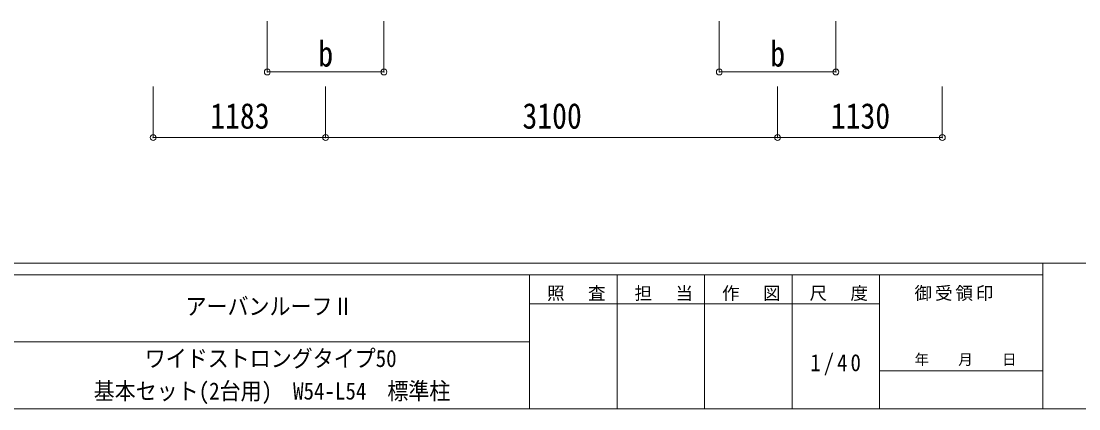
# Model space of a CAD drawing. Units: millimetres at full size, sheet at 1:40. Extents: x -11243 to 11243, y -7760 to 7760.
# Drawn here: x 114 to 7369, y -7760 to -5099 of the extents above; entities that cross this region are included whole.
import ezdxf
from ezdxf.enums import TextEntityAlignment as Align

# ---------------------------------------------------------------- set-up
doc = ezdxf.new("R2010")
doc.units = ezdxf.units.MM
doc.header["$LTSCALE"] = 40
doc.header["$PDMODE"] = 32
doc.header["$PDSIZE"] = 40
doc.layers.add('0-6_OTH_LINE', color=6, linetype='Continuous', lineweight=9)
doc.layers.add('F-0_240', color=7, linetype='Continuous', lineweight=9)
doc.styles.add('ＭＳ ゴシック', font='')
doc.styles.get('ＭＳ ゴシック').set_extended_font_data('MS Gothic')

msp = doc.modelspace()

# ---------------------------------------------------------------- linework, layer by layer
at = {"layer": '0-6_OTH_LINE'}
for p, q in [((1802.37, -5447.91), (1802.37, -5098.91)), ((2602.37, -5447.91), (2602.37, -5098.91)), ((4902.41, -5447.91), (4902.41, -5098.91)), ((5702.41, -5447.91), (5702.41, -5098.91)), ((1802.37, -5447.91), (2602.37, -5447.91)), ((4902.41, -5447.91), (5702.41, -5447.91)), ((1019.41, -5897.91), (1019.41, -5547.91)), ((2202.41, -5897.91), (2202.41, -5547.91)), ((5302.41, -5897.91), (5302.41, -5547.91)), ((6432.41, -5897.91), (6432.41, -5547.91)), ((1019.41, -5897.91), (2202.41, -5897.91)), ((2202.41, -5897.91), (5302.41, -5897.91)), ((5302.41, -5897.91), (6432.41, -5897.91))]:
    msp.add_line(p, q, dxfattribs=at)
for p in [(1802.37, -5447.91), (2602.37, -5447.91), (4902.41, -5447.91), (5702.41, -5447.91), (1019.41, -5897.91), (2202.41, -5897.91), (5302.41, -5897.91), (6432.41, -5897.91)]:
    msp.add_point(p, dxfattribs=at)
at = {"layer": 'F-0_240', "color": 5}
for p, q in [((-11242.74, -6760), (10677.26, -6760)), ((7121.58, -6760), (7121.58, -7760)), ((-11242.74, -6840), (7121.58, -6840)), ((3601.58, -6840), (3601.58, -7760)), ((4201.58, -6840), (4201.58, -7760)), ((4801.58, -6840), (4801.58, -7760)), ((5401.58, -6840), (5401.58, -7760)), ((6001.58, -6840), (6001.58, -7760)), ((3601.58, -7040), (6001.58, -7040)), ((-4598.42, -7300), (3601.58, -7300)), ((6001.58, -7500), (7121.58, -7500)), ((-11242.74, -7760), (10677.26, -7760))]:
    msp.add_line(p, q, dxfattribs=at)

# ---------------------------------------------------------------- texts
at = {"layer": '0-6_OTH_LINE', "color": 7, "style": 'ＭＳ ゴシック', "width": 0.85}
for s, p in [('b', (2152.37, -5462.91)), ('b', (5252.41, -5462.91)), ('1183', (1410.91, -5889.91)), ('3100', (3552.41, -5889.91)), ('1130', (5667.41, -5889.91))]:
    msp.add_text(s, height=176, dxfattribs=at).set_placement(p, align=Align.BOTTOM_LEFT)
at = {"layer": 'F-0_240', "style": 'ＭＳ ゴシック', "width": 0.9}
for s, p in [('アーバンルーフⅡ', (1241.58, -7150)), ('ワイドストロングタイプ50', (961.58, -7507.84)), ('基本セット(2台用)\u3000W54-L54\u3000標準柱', (611.58, -7731.34))]:
    msp.add_text(s, height=117.3, dxfattribs=at).set_placement(p, align=Align.BOTTOM_LEFT)
at = {"layer": 'F-0_240', "style": 'ＭＳ ゴシック'}
msp.add_text('年\u3000\u3000月\u3000\u3000日', height=73.31, dxfattribs=at).set_placement((6241.58, -7480), align=Align.BOTTOM_LEFT)
at = {"layer": 'F-0_240', "attachment_point": 7, "style": 'ＭＳ ゴシック'}
for s, insert, char_height in [('\\T1.17;照\u3000査', (3721.58, -7020), 87.98), ('\\T1.17;担\u3000当', (4321.58, -7020), 87.98), ('\\T1.17;作\u3000図', (4921.58, -7020), 87.98), ('\\T1.17;尺\u3000度', (5521.58, -7020), 87.98), ('\\T1.17;御受領印', (6241.58, -7020), 87.98), ('\\T1.28;\\W0.9;1/40', (5526.58, -7530), 117.3)]:
    msp.add_mtext(s, dxfattribs=dict(at, insert=insert, char_height=char_height))

doc.saveas('drawing.dxf')
